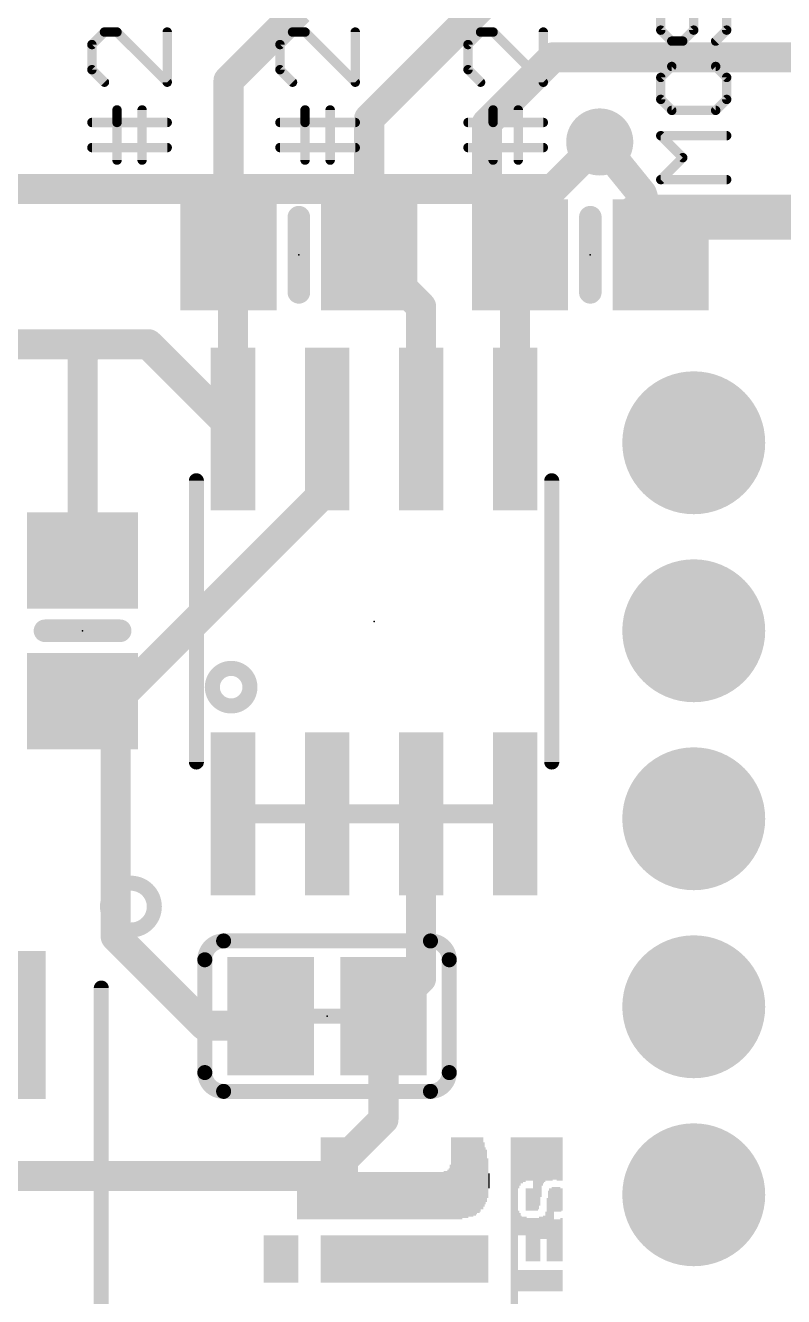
# Model space of a CAD drawing. Extents: x -16.4 to 65.3, y 1 to 69.7.
# Drawn here: x 23.99 to 34.23, y 29.1 to 46.28 of the extents above; entities that cross this region are included whole.
import ezdxf

# ---------------------------------------------------------------- set-up
doc = ezdxf.new("R2010")
doc.units = 0
for name, color, linetype in [('1', 12, 'CONTINUOUS'), ('16', 132, 'CONTINUOUS'), ('18', 110, 'CONTINUOUS'), ('21', 40, 'CONTINUOUS'), ('23', 53, 'CONTINUOUS')]:
    doc.layers.add(name, color=color, linetype=linetype)

# ---------------------------------------------------------------- blocks, each defined once
blk = doc.blocks.new('RECT')
blk.add_solid([(-0.5, -0.5), (0.5, -0.5), (-0.5, 0.5), (0.5, 0.5)])
blk = doc.blocks.new('ROUNDV')
at = {"const_width": 0.5}
blk.add_lwpolyline([(0, -0.25, 1), (0, 0.25, 1), (0, -0.25)], format="xyb", dxfattribs=at)

msp = doc.modelspace()

# ---------------------------------------------------------------- linework, layer by layer
at = {"layer": '1'}
for points, const_width in [([(30.353, 46.736), (28.636, 45.019)], 0.4064), ([(26.736, 45.532), (27.686, 46.482)], 0.4064), ([(31.115, 45.847), (30.226, 44.958)], 0.4064), ([(31.115, 45.847), (43.561, 45.847)], 0.4064), ([(26.736, 43.18), (26.736, 45.532)], 0.4064), ([(28.636, 45.019), (28.636, 43.18)], 0.4064), ([(30.226, 44.958), (30.226, 43.18)], 0.4064), ([(32.319, 44.003), (31.75, 44.704)], 0.4064), ([(32.573, 43.18), (32.319, 44.003)], 0.4064), ([(57.912, 43.688), (32.258, 43.688)], 0.6096), ([(32.258, 43.688), (32.319, 43.627)], 0.6096), ([(32.319, 43.627), (32.573, 43.18)], 0.6096), ([(26.797, 43.241), (26.736, 43.18)], 0.4064), ([(26.797, 40.827), (26.797, 43.241)], 0.4064), ([(29.337, 42.479), (28.636, 43.18)], 0.4064), ([(30.607, 43.18), (30.226, 43.18)], 0.4064), ([(30.607, 43.18), (30.607, 40.827)], 0.4064), ([(30.673, 43.18), (30.607, 43.18)], 0.4064), ([(29.337, 40.827), (29.337, 42.479)], 0.4064), ([(22.86, 41.971), (24.892, 41.971)], 0.4064), ([(24.765, 41.844), (24.892, 41.971)], 0.4064), ([(24.892, 41.971), (25.653, 41.971)], 0.4064), ([(25.653, 41.971), (26.797, 40.827)], 0.4064), ([(24.765, 39.05), (24.765, 41.844)], 0.4064), ([(28.067, 40.005), (28.067, 40.827)], 0.4064), ([(25.212, 37.15), (28.067, 40.005)], 0.4064), ([(24.765, 37.15), (25.212, 37.15)], 0.4064), ([(25.212, 37.15), (25.212, 33.97)], 0.4064), ([(26.797, 35.627), (28.067, 35.627)], 0.254), ([(28.067, 35.627), (29.337, 35.627)], 0.254), ([(29.337, 35.627), (29.337, 33.401)], 0.4064), ([(29.337, 35.627), (30.607, 35.627)], 0.254), ([(30.607, 35.627), (30.159, 35.627)], 0.254), ([(25.212, 33.97), (26.416, 32.766)], 0.4064), ([(29.337, 33.401), (28.829, 32.893)], 0.4064), ([(27.178, 32.766), (27.305, 32.893)], 0.4064), ([(28.829, 31.496), (28.829, 32.893)], 0.4064), ([(26.416, 32.766), (27.178, 32.766)], 0.4064), ([(28.067, 30.734), (28.829, 31.496)], 0.4064), ([(20.955, 30.734), (28.067, 30.734)], 0.4064)]:
    msp.add_lwpolyline(points, dxfattribs=dict(at, const_width=const_width))
for points, const_width in [([(31.115, 45.9486, 1), (31.115, 45.7454)], 0.2032), ([(31.1868, 45.7752, 1), (31.0432, 45.9188)], 0.2032), ([(26.8376, 45.532, 1), (26.6344, 45.532)], 0.2032), ([(26.6642, 45.6038, 1), (26.8078, 45.4602)], 0.2032), ([(28.7376, 45.019, 1), (28.5344, 45.019)], 0.2032), ([(28.5642, 45.0908, 1), (28.7078, 44.9472)], 0.2032), ([(30.3276, 44.958, 1), (30.1244, 44.958)], 0.2032), ([(30.1542, 45.0298, 1), (30.2978, 44.8862)], 0.2032), ([(31.8289, 44.768, 1), (31.6711, 44.64)], 0.2032), ([(32.4161, 44.033, 1), (32.2219, 43.973)], 0.2032), ([(32.2401, 43.939, 1), (32.3979, 44.067)], 0.2032), ([(32.3658, 43.7958, 1), (32.1502, 43.5802)], 0.3048), ([(32.258, 43.8404, 1), (32.258, 43.5356)], 0.3048), ([(32.4515, 43.7023, 1), (32.1865, 43.5517)], 0.3048), ([(32.2112, 43.5192, 1), (32.4268, 43.7348)], 0.3048), ([(26.6344, 43.18, 1), (26.8376, 43.18)], 0.2032), ([(26.6642, 43.2518, 1), (26.8078, 43.1082)], 0.2032), ([(26.8986, 43.241, 1), (26.6954, 43.241)], 0.2032), ([(26.8688, 43.1692, 1), (26.7252, 43.3128)], 0.2032), ([(28.5344, 43.18, 1), (28.7376, 43.18)], 0.2032), ([(28.7078, 43.2518, 1), (28.5642, 43.1082)], 0.2032), ([(30.226, 43.2816, 1), (30.226, 43.0784)], 0.2032), ([(30.1244, 43.18, 1), (30.3276, 43.18)], 0.2032), ([(30.7086, 43.18, 1), (30.5054, 43.18)], 0.2032), ([(30.607, 43.2816, 1), (30.607, 43.0784)], 0.2032), ([(30.607, 43.0784, 1), (30.607, 43.2816)], 0.2032), ([(30.673, 43.0784, 1), (30.673, 43.2816)], 0.2032), ([(32.4405, 43.1047, 1), (32.7055, 43.2553)], 0.3048), ([(32.4759, 43.15, 1), (32.6701, 43.21)], 0.2032), ([(29.4386, 42.479, 1), (29.2354, 42.479)], 0.2032), ([(29.2652, 42.4072, 1), (29.4088, 42.5508)], 0.2032), ([(24.892, 42.0726, 1), (24.892, 41.8694)], 0.2032), ([(24.9638, 41.8992, 1), (24.8202, 42.0428)], 0.2032), ([(24.892, 41.8694, 1), (24.892, 42.0726)], 0.2032), ([(25.7248, 42.0428, 1), (25.5812, 41.8992)], 0.2032), ([(25.653, 41.8694, 1), (25.653, 42.0726)], 0.2032), ([(24.8666, 41.844, 1), (24.6634, 41.844)], 0.2032), ([(24.6932, 41.9158, 1), (24.8368, 41.7722)], 0.2032), ([(26.6954, 40.827, 1), (26.8986, 40.827)], 0.2032), ([(26.7252, 40.7552, 1), (26.8688, 40.8988)], 0.2032), ([(28.1686, 40.827, 1), (27.9654, 40.827)], 0.2032), ([(29.2354, 40.827, 1), (29.4386, 40.827)], 0.2032), ([(30.5054, 40.827, 1), (30.7086, 40.827)], 0.2032), ([(28.1388, 39.9332, 1), (27.9952, 40.0768)], 0.2032), ([(27.9654, 40.005, 1), (28.1686, 40.005)], 0.2032), ([(24.6634, 39.05, 1), (24.8666, 39.05)], 0.2032), ([(24.765, 37.2516, 1), (24.765, 37.0484)], 0.2032), ([(25.3136, 37.15, 1), (25.1104, 37.15)], 0.2032), ([(25.1402, 37.2218, 1), (25.2838, 37.0782)], 0.2032), ([(25.212, 37.0484, 1), (25.212, 37.2516)], 0.2032), ([(26.797, 35.6905, 1), (26.797, 35.5635)], 0.127), ([(28.067, 35.6905, 1), (28.067, 35.5635)], 0.127), ([(28.067, 35.5635, 1), (28.067, 35.6905)], 0.127), ([(29.4386, 35.627, 1), (29.2354, 35.627)], 0.2032), ([(29.337, 35.6905, 1), (29.337, 35.5635)], 0.127), ([(29.337, 35.5635, 1), (29.337, 35.6905)], 0.127), ([(30.159, 35.6905, 1), (30.159, 35.5635)], 0.127), ([(30.607, 35.5635, 1), (30.607, 35.6905)], 0.127), ([(30.607, 35.5635, 1), (30.607, 35.6905)], 0.127), ([(25.1104, 33.97, 1), (25.3136, 33.97)], 0.2032), ([(25.2838, 34.0418, 1), (25.1402, 33.8982)], 0.2032), ([(29.2354, 33.401, 1), (29.4386, 33.401)], 0.2032), ([(29.4088, 33.3292, 1), (29.2652, 33.4728)], 0.2032), ([(27.3768, 32.8212, 1), (27.2332, 32.9648)], 0.2032), ([(28.9306, 32.893, 1), (28.7274, 32.893)], 0.2032), ([(28.7572, 32.9648, 1), (28.9008, 32.8212)], 0.2032), ([(26.416, 32.8676, 1), (26.416, 32.6644)], 0.2032), ([(26.3442, 32.6942, 1), (26.4878, 32.8378)], 0.2032), ([(27.1062, 32.8378, 1), (27.2498, 32.6942)], 0.2032), ([(27.178, 32.6644, 1), (27.178, 32.8676)], 0.2032), ([(28.9008, 31.4242, 1), (28.7572, 31.5678)], 0.2032), ([(28.7274, 31.496, 1), (28.9306, 31.496)], 0.2032), ([(28.067, 30.6324, 1), (28.067, 30.8356)], 0.2032), ([(27.9952, 30.8058, 1), (28.1388, 30.6622)], 0.2032)]:
    msp.add_lwpolyline(points, format="xyb", dxfattribs=dict(at, const_width=const_width))
at = {"layer": '16', "const_width": 0.4064}
for points in [[(31.75, 44.704), (31.115, 44.069)], [(31.115, 44.069), (22.733, 44.069)]]:
    msp.add_lwpolyline(points, dxfattribs=at)
at = {"layer": '16', "const_width": 0.2032}
for points in [[(31.8218, 44.6322, 1), (31.6782, 44.7758)], [(31.0432, 44.1408, 1), (31.1868, 43.9972)], [(31.115, 43.9674, 1), (31.115, 44.1706)]]:
    msp.add_lwpolyline(points, format="xyb", dxfattribs=at)
at = {"layer": '21'}
for points, const_width in [([(32.5747, 46.5113), (32.5747, 46.2147)], 0.127), ([(33.0196, 46.2147), (33.0196, 46.5113)], 0.127), ([(33.4645, 46.5113), (33.4645, 46.2147)], 0.127), ([(25.0606, 46.1892), (24.8911, 46.0197)], 0.127), ([(25.2301, 46.1892), (25.0606, 46.1892)], 0.127), ([(25.908, 45.5113), (25.2301, 46.1892)], 0.127), ([(25.908, 46.1892), (25.908, 45.5113)], 0.127), ([(27.6006, 46.1892), (27.4311, 46.0197)], 0.127), ([(27.7701, 46.1892), (27.6006, 46.1892)], 0.127), ([(28.448, 45.5113), (27.7701, 46.1892)], 0.127), ([(28.448, 46.1892), (28.448, 45.5113)], 0.127), ([(30.1406, 46.1892), (29.9711, 46.0197)], 0.127), ([(30.3101, 46.1892), (30.1406, 46.1892)], 0.127), ([(30.988, 45.5113), (30.3101, 46.1892)], 0.127), ([(30.988, 46.1892), (30.988, 45.5113)], 0.127), ([(32.5747, 46.2147), (32.723, 46.0664)], 0.127), ([(32.8713, 46.0664), (33.0196, 46.2147)], 0.127), ([(33.4645, 46.2147), (33.3162, 46.0664)], 0.127), ([(24.8911, 46.0197), (24.8911, 45.6808)], 0.127), ([(27.4311, 46.0197), (27.4311, 45.6808)], 0.127), ([(29.9711, 46.0197), (29.9711, 45.6808)], 0.127), ([(32.723, 46.0664), (32.8713, 46.0664)], 0.127), ([(24.8911, 45.6808), (25.0606, 45.5113)], 0.127), ([(27.4311, 45.6808), (27.6006, 45.5113)], 0.127), ([(29.9711, 45.6808), (30.1406, 45.5113)], 0.127), ([(32.723, 45.7241), (32.5747, 45.5758)], 0.127), ([(33.3162, 45.7241), (32.723, 45.7241)], 0.127), ([(33.4645, 45.5758), (33.3162, 45.7241)], 0.127), ([(32.5747, 45.5758), (32.5747, 45.2792)], 0.127), ([(33.4645, 45.2792), (33.4645, 45.5758)], 0.127), ([(32.5747, 45.2792), (32.723, 45.1309)], 0.127), ([(33.3162, 45.1309), (33.4645, 45.2792)], 0.127), ([(25.2301, 44.9672), (25.2301, 45.1367)], 0.127), ([(25.569, 44.4588), (25.569, 45.1367)], 0.127), ([(27.7701, 44.9672), (27.7701, 45.1367)], 0.127), ([(28.109, 44.4588), (28.109, 45.1367)], 0.127), ([(30.3101, 44.9672), (30.3101, 45.1367)], 0.127), ([(30.649, 44.4588), (30.649, 45.1367)], 0.127), ([(32.723, 45.1309), (33.3162, 45.1309)], 0.127), ([(24.8911, 44.9672), (25.908, 44.9672)], 0.127), ([(25.2301, 44.4588), (25.2301, 44.9672)], 0.127), ([(27.4311, 44.9672), (28.448, 44.9672)], 0.127), ([(27.7701, 44.4588), (27.7701, 44.9672)], 0.127), ([(29.9711, 44.9672), (30.988, 44.9672)], 0.127), ([(30.3101, 44.4588), (30.3101, 44.9672)], 0.127), ([(32.8713, 44.492), (32.5747, 44.7886)], 0.127), ([(32.5747, 44.7886), (33.4645, 44.7886)], 0.127), ([(25.908, 44.6283), (24.8911, 44.6283)], 0.127), ([(28.448, 44.6283), (27.4311, 44.6283)], 0.127), ([(30.988, 44.6283), (29.9711, 44.6283)], 0.127), ([(32.5747, 44.1954), (32.8713, 44.492)], 0.127), ([(33.4645, 44.1954), (32.5747, 44.1954)], 0.127), ([(27.686, 42.672), (27.686, 43.688)], 0.3048), ([(31.623, 43.688), (31.623, 42.672)], 0.3048), ([(26.302, 36.327), (26.302, 40.127)], 0.2032), ([(31.102, 40.127), (31.102, 36.327)], 0.2032), ([(24.257, 38.1), (25.273, 38.1)], 0.3048), ([(26.67, 33.909), (29.464, 33.909)], 0.2032), ([(26.416, 33.655), (26.416, 32.131)], 0.2032), ([(29.718, 33.655), (29.718, 32.131)], 0.2032), ([(25.018, 33.273), (25.018, 17.273)], 0.2032), ([(29.464, 31.877), (26.67, 31.877)], 0.2032)]:
    msp.add_lwpolyline(points, dxfattribs=dict(at, const_width=const_width))
for points, const_width in [([(25.0606, 46.2209, 1), (25.0606, 46.1574)], 0.0635), ([(25.0831, 46.1667, 1), (25.0382, 46.2116)], 0.0635), ([(25.2525, 46.2116, 1), (25.2076, 46.1667)], 0.0635), ([(25.2301, 46.1574, 1), (25.2301, 46.2209)], 0.0635), ([(25.9398, 46.1892, 1), (25.8763, 46.1892)], 0.0635), ([(27.6006, 46.2209, 1), (27.6006, 46.1574)], 0.0635), ([(27.6231, 46.1667, 1), (27.5782, 46.2116)], 0.0635), ([(27.7925, 46.2116, 1), (27.7476, 46.1667)], 0.0635), ([(27.7701, 46.1574, 1), (27.7701, 46.2209)], 0.0635), ([(28.4797, 46.1892, 1), (28.4163, 46.1892)], 0.0635), ([(30.1406, 46.2209, 1), (30.1406, 46.1574)], 0.0635), ([(30.1631, 46.1667, 1), (30.1182, 46.2116)], 0.0635), ([(30.3325, 46.2116, 1), (30.2876, 46.1667)], 0.0635), ([(30.3101, 46.1574, 1), (30.3101, 46.2209)], 0.0635), ([(31.0198, 46.1892, 1), (30.9563, 46.1892)], 0.0635), ([(32.543, 46.2147, 1), (32.6065, 46.2147)], 0.0635), ([(32.5972, 46.2372, 1), (32.5523, 46.1923)], 0.0635), ([(32.9879, 46.2147, 1), (33.0514, 46.2147)], 0.0635), ([(33.0421, 46.1923, 1), (32.9972, 46.2372)], 0.0635), ([(33.4327, 46.2147, 1), (33.4963, 46.2147)], 0.0635), ([(33.487, 46.1923, 1), (33.442, 46.2372)], 0.0635), ([(24.9229, 46.0197, 1), (24.8594, 46.0197)], 0.0635), ([(24.8687, 46.0422, 1), (24.9136, 45.9973)], 0.0635), ([(27.4629, 46.0197, 1), (27.3994, 46.0197)], 0.0635), ([(27.4087, 46.0422, 1), (27.4536, 45.9973)], 0.0635), ([(30.0029, 46.0197, 1), (29.9394, 46.0197)], 0.0635), ([(29.9487, 46.0422, 1), (29.9936, 45.9973)], 0.0635), ([(32.723, 46.0982, 1), (32.723, 46.0347)], 0.0635), ([(32.7006, 46.044, 1), (32.7455, 46.0889)], 0.0635), ([(32.8489, 46.0889, 1), (32.8938, 46.044)], 0.0635), ([(32.8713, 46.0347, 1), (32.8713, 46.0982)], 0.0635), ([(33.2938, 46.0889, 1), (33.3387, 46.044)], 0.0635), ([(24.9136, 45.7032, 1), (24.8687, 45.6583)], 0.0635), ([(24.8594, 45.6808, 1), (24.9229, 45.6808)], 0.0635), ([(27.4536, 45.7032, 1), (27.4087, 45.6583)], 0.0635), ([(27.3994, 45.6808, 1), (27.4629, 45.6808)], 0.0635), ([(29.9936, 45.7032, 1), (29.9487, 45.6583)], 0.0635), ([(29.9394, 45.6808, 1), (30.0029, 45.6808)], 0.0635), ([(32.723, 45.7558, 1), (32.723, 45.6923)], 0.0635), ([(32.7455, 45.7016, 1), (32.7006, 45.7465)], 0.0635), ([(33.3387, 45.7465, 1), (33.2938, 45.7016)], 0.0635), ([(33.3162, 45.6923, 1), (33.3162, 45.7558)], 0.0635), ([(25.0382, 45.4888, 1), (25.0831, 45.5337)], 0.0635), ([(25.8763, 45.5113, 1), (25.9398, 45.5113)], 0.0635), ([(25.8855, 45.4888, 1), (25.9305, 45.5337)], 0.0635), ([(27.5782, 45.4888, 1), (27.6231, 45.5337)], 0.0635), ([(28.4163, 45.5113, 1), (28.4797, 45.5113)], 0.0635), ([(28.4255, 45.4888, 1), (28.4705, 45.5337)], 0.0635), ([(30.1182, 45.4888, 1), (30.1631, 45.5337)], 0.0635), ([(30.9563, 45.5113, 1), (31.0198, 45.5113)], 0.0635), ([(30.9655, 45.4888, 1), (31.0105, 45.5337)], 0.0635), ([(32.6065, 45.5758, 1), (32.543, 45.5758)], 0.0635), ([(32.5523, 45.5982, 1), (32.5972, 45.5533)], 0.0635), ([(33.4963, 45.5758, 1), (33.4327, 45.5758)], 0.0635), ([(33.442, 45.5533, 1), (33.487, 45.5982)], 0.0635), ([(32.5972, 45.3016, 1), (32.5523, 45.2567)], 0.0635), ([(33.487, 45.2567, 1), (33.442, 45.3016)], 0.0635), ([(25.2618, 45.1367, 1), (25.1983, 45.1367)], 0.0635), ([(25.6008, 45.1367, 1), (25.5373, 45.1367)], 0.0635), ([(27.8018, 45.1367, 1), (27.7383, 45.1367)], 0.0635), ([(28.1408, 45.1367, 1), (28.0773, 45.1367)], 0.0635), ([(30.3418, 45.1367, 1), (30.2783, 45.1367)], 0.0635), ([(30.6808, 45.1367, 1), (30.6173, 45.1367)], 0.0635), ([(32.543, 45.2792, 1), (32.6065, 45.2792)], 0.0635), ([(32.723, 45.1627, 1), (32.723, 45.0992)], 0.0635), ([(32.7006, 45.1084, 1), (32.7455, 45.1534)], 0.0635), ([(33.2938, 45.1534, 1), (33.3387, 45.1084)], 0.0635), ([(33.3162, 45.0992, 1), (33.3162, 45.1627)], 0.0635), ([(33.4327, 45.2792, 1), (33.4963, 45.2792)], 0.0635), ([(24.8911, 44.999, 1), (24.8911, 44.9355)], 0.0635), ([(25.2618, 44.9672, 1), (25.1983, 44.9672)], 0.0635), ([(25.1983, 44.9672, 1), (25.2618, 44.9672)], 0.0635), ([(25.908, 44.9355, 1), (25.908, 44.999)], 0.0635), ([(27.4311, 44.999, 1), (27.4311, 44.9355)], 0.0635), ([(27.8018, 44.9672, 1), (27.7383, 44.9672)], 0.0635), ([(27.7383, 44.9672, 1), (27.8018, 44.9672)], 0.0635), ([(28.448, 44.9355, 1), (28.448, 44.999)], 0.0635), ([(29.9711, 44.999, 1), (29.9711, 44.9355)], 0.0635), ([(30.3418, 44.9672, 1), (30.2783, 44.9672)], 0.0635), ([(30.2783, 44.9672, 1), (30.3418, 44.9672)], 0.0635), ([(30.988, 44.9355, 1), (30.988, 44.999)], 0.0635), ([(32.5747, 44.8203, 1), (32.5747, 44.7568)], 0.0635), ([(32.5972, 44.811, 1), (32.5523, 44.7661)], 0.0635), ([(33.4645, 44.7568, 1), (33.4645, 44.8203)], 0.0635), ([(24.8911, 44.66, 1), (24.8911, 44.5965)], 0.0635), ([(25.908, 44.5965, 1), (25.908, 44.66)], 0.0635), ([(27.4311, 44.66, 1), (27.4311, 44.5965)], 0.0635), ([(28.448, 44.5965, 1), (28.448, 44.66)], 0.0635), ([(29.9711, 44.66, 1), (29.9711, 44.5965)], 0.0635), ([(30.988, 44.5965, 1), (30.988, 44.66)], 0.0635), ([(25.1983, 44.4588, 1), (25.2618, 44.4588)], 0.0635), ([(25.5373, 44.4588, 1), (25.6008, 44.4588)], 0.0635), ([(27.7383, 44.4588, 1), (27.8018, 44.4588)], 0.0635), ([(28.0773, 44.4588, 1), (28.1408, 44.4588)], 0.0635), ([(30.2783, 44.4588, 1), (30.3418, 44.4588)], 0.0635), ([(30.6173, 44.4588, 1), (30.6808, 44.4588)], 0.0635), ([(32.8938, 44.4695, 1), (32.8489, 44.5144)], 0.0635), ([(32.8489, 44.4695, 1), (32.8938, 44.5144)], 0.0635), ([(32.5747, 44.2271, 1), (32.5747, 44.1636)], 0.0635), ([(32.5523, 44.2178, 1), (32.5972, 44.1729)], 0.0635), ([(33.4645, 44.1636, 1), (33.4645, 44.2271)], 0.0635), ([(27.7622, 43.688, 1), (27.6098, 43.688)], 0.1524), ([(31.6992, 43.688, 1), (31.5468, 43.688)], 0.1524), ([(27.6098, 42.672, 1), (27.7622, 42.672)], 0.1524), ([(31.5468, 42.672, 1), (31.6992, 42.672)], 0.1524), ([(26.3528, 40.127, 1), (26.2512, 40.127)], 0.1016), ([(31.1528, 40.127, 1), (31.0512, 40.127)], 0.1016), ([(24.257, 38.1762, 1), (24.257, 38.0238)], 0.1524), ([(25.273, 38.0238, 1), (25.273, 38.1762)], 0.1524), ([(26.7716, 37.084, 1), (26.7716, 37.592, 1), (26.7716, 37.084)], 0.2032), ([(26.2512, 36.327, 1), (26.3528, 36.327)], 0.1016), ([(31.0512, 36.327, 1), (31.1528, 36.327)], 0.1016), ([(25.418, 34.0568, 1), (25.418, 34.6892, 1), (25.418, 34.0568)], 0.2032), ([(26.67, 33.909, 0.4142), (26.416, 33.655)], 0.2032), ([(26.67, 33.9598, 1), (26.67, 33.8582)], 0.1016), ([(26.67, 33.8582, 1), (26.67, 33.9598)], 0.1016), ([(29.718, 33.655, 0.4142), (29.464, 33.909)], 0.2032), ([(29.464, 33.9598, 1), (29.464, 33.8582)], 0.1016), ([(29.464, 33.8582, 1), (29.464, 33.9598)], 0.1016), ([(26.4668, 33.655, 1), (26.3652, 33.655)], 0.1016), ([(26.3652, 33.655, 1), (26.4668, 33.655)], 0.1016), ([(29.7688, 33.655, 1), (29.6672, 33.655)], 0.1016), ([(29.6672, 33.655, 1), (29.7688, 33.655)], 0.1016), ([(25.0688, 33.273, 1), (24.9672, 33.273)], 0.1016), ([(26.416, 32.131, 0.4142), (26.67, 31.877)], 0.2032), ([(26.4668, 32.131, 1), (26.3652, 32.131)], 0.1016), ([(26.3652, 32.131, 1), (26.4668, 32.131)], 0.1016), ([(29.464, 31.877, 0.4142), (29.718, 32.131)], 0.2032), ([(29.7688, 32.131, 1), (29.6672, 32.131)], 0.1016), ([(29.6672, 32.131, 1), (29.7688, 32.131)], 0.1016), ([(26.67, 31.9278, 1), (26.67, 31.8262)], 0.1016), ([(26.67, 31.8262, 1), (26.67, 31.9278)], 0.1016), ([(29.464, 31.9278, 1), (29.464, 31.8262)], 0.1016), ([(29.464, 31.8262, 1), (29.464, 31.9278)], 0.1016)]:
    msp.add_lwpolyline(points, format="xyb", dxfattribs=dict(at, const_width=const_width))
at = {"layer": '23'}
for p in [(27.686, 43.18), (31.623, 43.18), (28.702, 38.227), (24.765, 38.1), (28.067, 32.893)]:
    msp.add_point(p, dxfattribs=at)

# ---------------------------------------------------------------- block references
at = {"layer": '1'}
for p, xscale, yscale, rotation in [((26.736, 43.18), 1.3, 1.5, 180), ((28.636, 43.18), 1.3, 1.5, 180), ((24.765, 39.05), 1.3, 1.5, 90), ((24.765, 37.15), 1.3, 1.5, 90), ((27.305, 32.893), 1.1684, 1.6002, 180), ((28.829, 32.893), 1.1684, 1.6002, 180), ((28.067, 32.893), 0.635, 0.2032, 180)]:
    msp.add_blockref('RECT', p, dxfattribs=dict(at, xscale=xscale, yscale=yscale, rotation=rotation))
for p, xscale, yscale in [((30.673, 43.18), 1.3, 1.5), ((32.573, 43.18), 1.3, 1.5), ((26.797, 40.827), 0.6, 2.2), ((28.067, 40.827), 0.6, 2.2), ((29.337, 40.827), 0.6, 2.2), ((30.607, 40.827), 0.6, 2.2), ((26.797, 35.627), 0.6, 2.2), ((28.067, 35.627), 0.6, 2.2), ((29.337, 35.627), 0.6, 2.2), ((30.607, 35.627), 0.6, 2.2)]:
    msp.add_blockref('RECT', p, dxfattribs=dict(at, xscale=xscale, yscale=yscale))
at = {"layer": '1', "xscale": 2, "rotation": 270}
msp.add_blockref('RECT', (23.768, 32.773), dxfattribs=at)
at = {"layer": '18'}
for p, xscale, yscale in [((31.75, 44.704), 0.9064, 0.9064), ((31.75, 44.704), 0.9064, 0.9064), ((33.02, 40.64), 1.9304, 1.9304), ((33.02, 40.64), 1.9304, 1.9304), ((33.02, 38.1), 1.9304, 1.9304), ((33.02, 38.1), 1.9304, 1.9304), ((33.02, 35.56), 1.9304, 1.9304), ((33.02, 35.56), 1.9304, 1.9304), ((33.02, 33.02), 1.9304, 1.9304), ((33.02, 33.02), 1.9304, 1.9304), ((33.02, 30.48), 1.9304, 1.9304), ((33.02, 30.48), 1.9304, 1.9304)]:
    msp.add_blockref('ROUNDV', p, dxfattribs=dict(at, xscale=xscale, yscale=yscale))
at = {"layer": '21', "rotation": 90}
for p, xscale, yscale in [((27.9898, 30.7028), 1.1065, 0.0168), ((28.0066, 30.7028), 1.1065, 0.0167), ((28.0233, 30.7028), 1.1065, 0.0168), ((28.0401, 30.7028), 1.1065, 0.0168), ((28.0569, 30.7028), 1.1065, 0.0167), ((28.0736, 30.7028), 1.1065, 0.0168), ((28.0904, 30.7028), 1.1065, 0.0167), ((28.1071, 30.7028), 1.1065, 0.0168), ((28.1239, 30.7028), 1.1065, 0.0168), ((28.1407, 30.7028), 1.1065, 0.0167), ((28.1574, 30.7028), 1.1065, 0.0168), ((28.1742, 30.7028), 1.1065, 0.0168), ((28.191, 30.7028), 1.1065, 0.0167), ((28.2077, 30.7028), 1.1065, 0.0168), ((28.2245, 30.7028), 1.1065, 0.0168), ((28.2413, 30.7028), 1.1065, 0.0167), ((28.258, 30.7028), 1.1065, 0.0168), ((28.2748, 30.7028), 1.1065, 0.0168), ((28.2916, 30.7028), 1.1065, 0.0167), ((28.3083, 30.7028), 1.1065, 0.0168), ((28.3251, 30.7028), 1.1065, 0.0167), ((28.3418, 30.7028), 1.1065, 0.0168), ((28.3586, 30.7028), 1.1065, 0.0168), ((28.3754, 30.7028), 1.1065, 0.0167), ((28.3921, 30.7028), 1.1065, 0.0168), ((28.4089, 30.7028), 1.1065, 0.0168), ((28.4257, 30.7028), 1.1065, 0.0167), ((28.4424, 30.7028), 1.1065, 0.0168), ((28.4592, 30.7028), 1.1065, 0.0168), ((28.476, 30.7028), 1.1065, 0.0167), ((29.75, 30.7028), 1.1065, 0.0168), ((29.7668, 30.7028), 1.1065, 0.0167), ((29.7835, 30.7028), 1.1065, 0.0168), ((29.8003, 30.7028), 1.1065, 0.0168), ((29.8171, 30.7028), 1.1065, 0.0167), ((29.8338, 30.7028), 1.1065, 0.0168), ((29.8506, 30.7028), 1.1065, 0.0168), ((29.8674, 30.7028), 1.1065, 0.0167), ((29.8841, 30.7028), 1.1065, 0.0168), ((29.9009, 30.7111), 1.0897, 0.0168), ((29.9177, 30.7111), 1.0897, 0.0167), ((29.9344, 30.7111), 1.0897, 0.0168), ((29.9512, 30.7111), 1.0897, 0.0168), ((29.968, 30.7111), 1.0897, 0.0167), ((29.9847, 30.7196), 1.0729, 0.0168), ((30.0015, 30.7196), 1.0729, 0.0167), ((30.0182, 30.7196), 1.0729, 0.0168), ((30.035, 30.7196), 1.0729, 0.0168), ((30.0518, 30.7279), 1.0562, 0.0167), ((30.0685, 30.7279), 1.0562, 0.0168), ((30.0853, 30.7363), 1.0394, 0.0168), ((30.1021, 30.7447), 1.0226, 0.0167), ((30.1188, 30.7447), 1.0226, 0.0168), ((30.1356, 30.7531), 1.0059, 0.0168), ((30.1524, 30.7699), 0.9723, 0.0167), ((30.1691, 30.7699), 0.9723, 0.0168), ((30.1859, 30.7531), 0.8717, 0.0167), ((30.2026, 30.7363), 0.7712, 0.0168), ((30.2194, 30.7363), 0.7041, 0.0168), ((30.5547, 24.257), 13.998, 0.0168), ((30.5715, 24.257), 13.998, 0.0167), ((30.5882, 24.257), 13.998, 0.0168), ((30.605, 24.257), 13.998, 0.0167), ((30.6217, 24.257), 13.998, 0.0168), ((30.6385, 24.257), 13.998, 0.0168), ((30.6553, 30.9123), 0.6874, 0.0167), ((30.672, 30.9291), 0.6538, 0.0168), ((30.6888, 30.9459), 0.6203, 0.0168), ((30.7056, 30.9459), 0.6203, 0.0167), ((30.7223, 30.9543), 0.6035, 0.0168), ((30.7391, 30.9543), 0.6035, 0.0168), ((30.7559, 30.9626), 0.5868, 0.0167), ((30.7726, 30.9626), 0.5868, 0.0168), ((30.7894, 30.9626), 0.5868, 0.0168), ((30.8062, 30.9626), 0.5868, 0.0167), ((30.8229, 30.9626), 0.5868, 0.0168), ((30.8397, 30.9626), 0.5868, 0.0167), ((30.8564, 30.7614), 0.9891, 0.0168), ((30.8732, 30.7614), 0.9891, 0.0168), ((30.89, 30.7614), 0.9891, 0.0167), ((30.9067, 30.7614), 0.9891, 0.0168), ((30.9235, 30.7699), 0.9723, 0.0168), ((30.9403, 30.795), 0.922, 0.0167), ((30.957, 30.8537), 0.8047, 0.0168), ((30.9738, 30.9291), 0.6538, 0.0168), ((30.9906, 30.9459), 0.6203, 0.0167), ((31.0073, 30.9543), 0.6035, 0.0168), ((31.0241, 30.9626), 0.5868, 0.0167), ((31.0408, 30.9626), 0.5868, 0.0168), ((31.0576, 30.9626), 0.5868, 0.0168), ((31.0744, 30.9626), 0.5868, 0.0167), ((31.0911, 30.9626), 0.5868, 0.0168), ((31.1079, 30.9626), 0.5868, 0.0168), ((31.1247, 30.971), 0.57, 0.0167), ((31.1414, 30.971), 0.57, 0.0168), ((31.1582, 30.971), 0.57, 0.0168), ((31.175, 30.9626), 0.5868, 0.0167), ((31.1917, 30.9626), 0.5868, 0.0168), ((31.2085, 30.9626), 0.5868, 0.0168), ((31.2253, 30.9626), 0.5868, 0.0167), ((31.242, 30.9626), 0.5868, 0.0168), ((30.2362, 30.7028), 0.5365, 0.0167), ((27.6713, 30.4681), 0.6371, 0.0167), ((27.688, 30.4681), 0.6371, 0.0168), ((27.7048, 30.4681), 0.6371, 0.0168), ((27.7216, 30.4681), 0.6371, 0.0167), ((27.7383, 30.4681), 0.6371, 0.0168), ((27.7551, 30.4681), 0.6371, 0.0168), ((27.7719, 30.4681), 0.6371, 0.0167), ((27.7886, 30.4681), 0.6371, 0.0168), ((27.8054, 30.4681), 0.6371, 0.0168), ((27.8222, 30.4681), 0.6371, 0.0167), ((27.8389, 30.4681), 0.6371, 0.0168), ((27.8557, 30.4681), 0.6371, 0.0168), ((27.8725, 30.4681), 0.6371, 0.0167), ((27.8892, 30.4681), 0.6371, 0.0168), ((27.906, 30.4681), 0.6371, 0.0167), ((27.9227, 30.4681), 0.6371, 0.0168), ((27.9395, 30.4681), 0.6371, 0.0168), ((27.9563, 30.4681), 0.6371, 0.0167), ((27.973, 30.4681), 0.6371, 0.0168), ((28.4927, 30.4681), 0.6371, 0.0168), ((28.5095, 30.4681), 0.6371, 0.0167), ((28.5262, 30.4681), 0.6371, 0.0168), ((28.543, 30.4681), 0.6371, 0.0168), ((28.5598, 30.4681), 0.6371, 0.0167), ((28.5765, 30.4681), 0.6371, 0.0168), ((28.5933, 30.4681), 0.6371, 0.0168), ((28.6101, 30.4681), 0.6371, 0.0167), ((28.6268, 30.4681), 0.6371, 0.0168), ((28.6436, 30.4681), 0.6371, 0.0168), ((28.6604, 30.4681), 0.6371, 0.0167), ((28.6771, 30.4681), 0.6371, 0.0168), ((28.6939, 30.4681), 0.6371, 0.0168), ((28.7107, 30.4681), 0.6371, 0.0167), ((28.7274, 30.4681), 0.6371, 0.0168), ((28.7442, 30.4681), 0.6371, 0.0167), ((28.7609, 30.4681), 0.6371, 0.0168), ((28.7777, 30.4681), 0.6371, 0.0168), ((28.7945, 30.4681), 0.6371, 0.0167), ((28.8112, 30.4681), 0.6371, 0.0168), ((28.828, 30.4681), 0.6371, 0.0168), ((28.8448, 30.4681), 0.6371, 0.0167), ((28.8615, 30.4681), 0.6371, 0.0168), ((28.8783, 30.4681), 0.6371, 0.0168), ((28.8951, 30.4681), 0.6371, 0.0167), ((28.9118, 30.4681), 0.6371, 0.0168), ((28.9286, 30.4681), 0.6371, 0.0167), ((28.9453, 30.4681), 0.6371, 0.0168), ((28.9621, 30.4681), 0.6371, 0.0168), ((28.9789, 30.4681), 0.6371, 0.0167), ((28.9956, 30.4681), 0.6371, 0.0168), ((29.0124, 30.4681), 0.6371, 0.0168), ((29.0292, 30.4681), 0.6371, 0.0167), ((29.0459, 30.4681), 0.6371, 0.0168), ((29.0627, 30.4681), 0.6371, 0.0168), ((29.0795, 30.4681), 0.6371, 0.0167), ((29.0962, 30.4681), 0.6371, 0.0168), ((29.113, 30.4681), 0.6371, 0.0168), ((29.1298, 30.4681), 0.6371, 0.0167), ((29.1465, 30.4681), 0.6371, 0.0168), ((29.1633, 30.4681), 0.6371, 0.0167), ((29.18, 30.4681), 0.6371, 0.0168), ((29.1968, 30.4681), 0.6371, 0.0168), ((29.2136, 30.4681), 0.6371, 0.0167), ((29.2303, 30.4681), 0.6371, 0.0168), ((29.2471, 30.4681), 0.6371, 0.0168), ((29.2639, 30.4681), 0.6371, 0.0167), ((29.2806, 30.4681), 0.6371, 0.0168), ((29.2974, 30.4681), 0.6371, 0.0168), ((29.3142, 30.4681), 0.6371, 0.0167), ((29.3309, 30.4681), 0.6371, 0.0168), ((29.3477, 30.4681), 0.6371, 0.0167), ((29.3644, 30.4681), 0.6371, 0.0168), ((29.3812, 30.4681), 0.6371, 0.0168), ((29.398, 30.4681), 0.6371, 0.0167), ((29.4147, 30.4681), 0.6371, 0.0168), ((29.4315, 30.4681), 0.6371, 0.0168), ((29.4483, 30.4681), 0.6371, 0.0167), ((29.465, 30.4681), 0.6371, 0.0168), ((29.4818, 30.4681), 0.6371, 0.0168), ((29.4986, 30.4681), 0.6371, 0.0167), ((29.5153, 30.4681), 0.6371, 0.0168), ((29.5321, 30.4681), 0.6371, 0.0168), ((29.5489, 30.4681), 0.6371, 0.0167), ((29.5656, 30.4681), 0.6371, 0.0168), ((29.5824, 30.4681), 0.6371, 0.0167), ((29.5991, 30.4681), 0.6371, 0.0168), ((29.6159, 30.4681), 0.6371, 0.0168), ((29.6327, 30.4681), 0.6371, 0.0167), ((29.6494, 30.4764), 0.6538, 0.0168), ((29.6662, 30.4764), 0.6538, 0.0168), ((29.683, 30.4764), 0.6538, 0.0167), ((29.6997, 30.4848), 0.6706, 0.0168), ((29.7165, 30.4932), 0.6874, 0.0168), ((29.7333, 30.5184), 0.7377, 0.0167), ((30.2529, 30.6692), 0.2012, 0.0168), ((31.1079, 30.0825), 1.0058, 0.0168), ((31.1247, 30.0825), 1.0058, 0.0167), ((31.1414, 30.4178), 0.3353, 0.0168), ((31.1582, 30.4178), 0.3353, 0.0168), ((31.175, 30.4178), 0.3353, 0.0167), ((31.1917, 30.4178), 0.3353, 0.0168), ((31.2085, 30.4178), 0.3353, 0.0168), ((30.7559, 30.4178), 0.3017, 0.0167), ((30.7726, 30.4178), 0.3017, 0.0168), ((30.7894, 30.4178), 0.3017, 0.0168), ((30.8062, 30.4178), 0.3017, 0.0167), ((30.8229, 30.4178), 0.3017, 0.0168), ((30.8397, 30.4178), 0.3017, 0.0167), ((31.0408, 30.0071), 0.8549, 0.0168), ((31.0576, 30.0574), 0.9555, 0.0168), ((31.0744, 30.0741), 0.989, 0.0167), ((31.0911, 30.0741), 0.989, 0.0168), ((31.2253, 30.4093), 0.3185, 0.0167), ((31.242, 30.4178), 0.3017, 0.0168), ((30.6553, 30.0993), 0.3353, 0.0167), ((30.672, 30.0825), 0.3018, 0.0168), ((31.0241, 30.0657), 0.3688, 0.0167), ((30.6888, 30.0657), 0.2682, 0.0168), ((30.7056, 30.0574), 0.2515, 0.0167), ((30.7223, 30.0574), 0.2515, 0.0168), ((30.7391, 30.0574), 0.2515, 0.0168), ((30.7559, 29.8814), 0.6035, 0.0167), ((30.7726, 29.873), 0.5867, 0.0168), ((30.7894, 29.873), 0.5867, 0.0168), ((30.8062, 29.873), 0.5867, 0.0167), ((30.8229, 29.873), 0.5867, 0.0168), ((30.8397, 29.873), 0.5867, 0.0167), ((30.8564, 29.873), 0.5867, 0.0168), ((30.8732, 29.873), 0.5867, 0.0168), ((30.89, 29.873), 0.5867, 0.0167), ((30.9067, 29.873), 0.5867, 0.0168), ((30.9235, 29.873), 0.5867, 0.0168), ((30.9403, 29.8814), 0.6035, 0.0167), ((30.957, 30.0322), 0.3018, 0.0168), ((30.9738, 30.0322), 0.3018, 0.0168), ((30.9906, 30.0406), 0.3185, 0.0167), ((31.0073, 30.0406), 0.3185, 0.0168), ((31.1414, 29.8646), 0.5699, 0.0168), ((31.1582, 29.8646), 0.5699, 0.0168), ((31.175, 29.8646), 0.5699, 0.0167), ((31.1917, 29.8646), 0.5699, 0.0168), ((31.2085, 29.8646), 0.5699, 0.0168), ((31.2253, 29.873), 0.5867, 0.0167), ((31.242, 29.873), 0.5867, 0.0168), ((27.2187, 29.6131), 0.637, 0.0167), ((27.2354, 29.6131), 0.637, 0.0168), ((27.2522, 29.6131), 0.637, 0.0167), ((27.2689, 29.6131), 0.637, 0.0168), ((27.2857, 29.6131), 0.637, 0.0168), ((27.3025, 29.6131), 0.637, 0.0167), ((27.3192, 29.6131), 0.637, 0.0168), ((27.336, 29.6131), 0.637, 0.0168), ((27.3528, 29.6131), 0.637, 0.0167), ((27.3695, 29.6131), 0.637, 0.0168), ((27.3863, 29.6131), 0.637, 0.0168), ((27.4031, 29.6131), 0.637, 0.0167), ((27.4198, 29.6131), 0.637, 0.0168), ((27.4366, 29.6131), 0.637, 0.0168), ((27.4534, 29.6131), 0.637, 0.0167), ((27.4701, 29.6131), 0.637, 0.0168), ((27.4869, 29.6131), 0.637, 0.0167), ((27.5036, 29.6131), 0.637, 0.0168), ((27.5204, 29.6131), 0.637, 0.0168), ((27.5372, 29.6131), 0.637, 0.0167), ((27.5539, 29.6131), 0.637, 0.0168), ((27.5707, 29.6131), 0.637, 0.0168), ((27.5875, 29.6131), 0.637, 0.0167), ((27.6042, 29.6131), 0.637, 0.0168), ((27.621, 29.6131), 0.637, 0.0168), ((27.6378, 29.6131), 0.637, 0.0167), ((27.6545, 29.6131), 0.637, 0.0168), ((27.6713, 29.6131), 0.637, 0.0167), ((27.9898, 29.6131), 0.637, 0.0168), ((28.0066, 29.6131), 0.637, 0.0167), ((28.0233, 29.6131), 0.637, 0.0168), ((28.0401, 29.6131), 0.637, 0.0168), ((28.0569, 29.6131), 0.637, 0.0167), ((28.0736, 29.6131), 0.637, 0.0168), ((28.0904, 29.6131), 0.637, 0.0167), ((28.1071, 29.6131), 0.637, 0.0168), ((28.1239, 29.6131), 0.637, 0.0168), ((28.1407, 29.6131), 0.637, 0.0167), ((28.1574, 29.6131), 0.637, 0.0168), ((28.1742, 29.6131), 0.637, 0.0168), ((28.191, 29.6131), 0.637, 0.0167), ((28.2077, 29.6131), 0.637, 0.0168), ((28.2245, 29.6131), 0.637, 0.0168), ((28.2413, 29.6131), 0.637, 0.0167), ((28.258, 29.6131), 0.637, 0.0168), ((28.2748, 29.6131), 0.637, 0.0168), ((28.2916, 29.6131), 0.637, 0.0167), ((28.3083, 29.6131), 0.637, 0.0168), ((28.3251, 29.6131), 0.637, 0.0167), ((28.3418, 29.6131), 0.637, 0.0168), ((28.3586, 29.6131), 0.637, 0.0168), ((28.3754, 29.6131), 0.637, 0.0167), ((28.3921, 29.6131), 0.637, 0.0168), ((28.4089, 29.6131), 0.637, 0.0168), ((28.4257, 29.6131), 0.637, 0.0167), ((28.4424, 29.6131), 0.637, 0.0168), ((28.4592, 29.6131), 0.637, 0.0168), ((28.476, 29.6131), 0.637, 0.0167), ((28.4927, 29.6131), 0.637, 0.0168), ((28.5095, 29.6131), 0.637, 0.0167), ((28.5262, 29.6131), 0.637, 0.0168), ((28.543, 29.6131), 0.637, 0.0168), ((28.5598, 29.6131), 0.637, 0.0167), ((28.5765, 29.6131), 0.637, 0.0168), ((28.5933, 29.6131), 0.637, 0.0168), ((28.6101, 29.6131), 0.637, 0.0167), ((28.6268, 29.6131), 0.637, 0.0168), ((28.6436, 29.6131), 0.637, 0.0168), ((28.6604, 29.6131), 0.637, 0.0167), ((28.6771, 29.6131), 0.637, 0.0168), ((28.6939, 29.6131), 0.637, 0.0168), ((28.7107, 29.6131), 0.637, 0.0167), ((28.7274, 29.6131), 0.637, 0.0168), ((28.7442, 29.6131), 0.637, 0.0167), ((28.7609, 29.6131), 0.637, 0.0168), ((28.7777, 29.6131), 0.637, 0.0168), ((28.7945, 29.6131), 0.637, 0.0167), ((28.8112, 29.6131), 0.637, 0.0168), ((28.828, 29.6131), 0.637, 0.0168), ((28.8448, 29.6131), 0.637, 0.0167), ((28.8615, 29.6131), 0.637, 0.0168), ((28.8783, 29.6131), 0.637, 0.0168), ((28.8951, 29.6131), 0.637, 0.0167), ((28.9118, 29.6131), 0.637, 0.0168), ((28.9286, 29.6131), 0.637, 0.0167), ((28.9453, 29.6131), 0.637, 0.0168), ((28.9621, 29.6131), 0.637, 0.0168), ((28.9789, 29.6131), 0.637, 0.0167), ((28.9956, 29.6131), 0.637, 0.0168), ((29.0124, 29.6131), 0.637, 0.0168), ((29.0292, 29.6131), 0.637, 0.0167), ((29.0459, 29.6131), 0.637, 0.0168), ((29.0627, 29.6131), 0.637, 0.0168), ((29.0795, 29.6131), 0.637, 0.0167), ((29.0962, 29.6131), 0.637, 0.0168), ((29.113, 29.6131), 0.637, 0.0168), ((29.1298, 29.6131), 0.637, 0.0167), ((29.1465, 29.6131), 0.637, 0.0168), ((29.1633, 29.6131), 0.637, 0.0167), ((29.18, 29.6131), 0.637, 0.0168), ((29.1968, 29.6131), 0.637, 0.0168), ((29.2136, 29.6131), 0.637, 0.0167), ((29.2303, 29.6131), 0.637, 0.0168), ((29.2471, 29.6131), 0.637, 0.0168), ((29.2639, 29.6131), 0.637, 0.0167), ((29.2806, 29.6131), 0.637, 0.0168), ((29.2974, 29.6131), 0.637, 0.0168), ((29.3142, 29.6131), 0.637, 0.0167), ((29.3309, 29.6131), 0.637, 0.0168), ((29.3477, 29.6131), 0.637, 0.0167), ((29.3644, 29.6131), 0.637, 0.0168), ((29.3812, 29.6131), 0.637, 0.0168), ((29.398, 29.6131), 0.637, 0.0167), ((29.4147, 29.6131), 0.637, 0.0168), ((29.4315, 29.6131), 0.637, 0.0168), ((29.4483, 29.6131), 0.637, 0.0167), ((29.465, 29.6131), 0.637, 0.0168), ((29.4818, 29.6131), 0.637, 0.0168), ((29.4986, 29.6131), 0.637, 0.0167), ((29.5153, 29.6131), 0.637, 0.0168), ((29.5321, 29.6131), 0.637, 0.0168), ((29.5489, 29.6131), 0.637, 0.0167), ((29.5656, 29.6131), 0.637, 0.0168), ((29.5824, 29.6131), 0.637, 0.0167), ((29.5991, 29.6131), 0.637, 0.0168), ((29.6159, 29.6131), 0.637, 0.0168), ((29.6327, 29.6131), 0.637, 0.0167), ((29.6494, 29.6131), 0.637, 0.0168), ((29.6662, 29.6131), 0.637, 0.0168), ((29.683, 29.6131), 0.637, 0.0167), ((29.6997, 29.6131), 0.637, 0.0168), ((29.7165, 29.6131), 0.637, 0.0168), ((29.7333, 29.6131), 0.637, 0.0167), ((29.75, 29.6131), 0.637, 0.0168), ((29.7668, 29.6131), 0.637, 0.0167), ((29.7835, 29.6131), 0.637, 0.0168), ((29.8003, 29.6131), 0.637, 0.0168), ((29.8171, 29.6131), 0.637, 0.0167), ((29.8338, 29.6131), 0.637, 0.0168), ((29.8506, 29.6131), 0.637, 0.0168), ((29.8674, 29.6131), 0.637, 0.0167), ((29.8841, 29.6131), 0.637, 0.0168), ((29.9009, 29.6131), 0.637, 0.0168), ((29.9177, 29.6131), 0.637, 0.0167), ((29.9344, 29.6131), 0.637, 0.0168), ((29.9512, 29.6131), 0.637, 0.0168), ((29.968, 29.6131), 0.637, 0.0167), ((29.9847, 29.6131), 0.637, 0.0168), ((30.0015, 29.6131), 0.637, 0.0167), ((30.0182, 29.6131), 0.637, 0.0168), ((30.035, 29.6131), 0.637, 0.0168), ((30.0518, 29.6131), 0.637, 0.0167), ((30.0685, 29.6131), 0.637, 0.0168), ((30.0853, 29.6131), 0.637, 0.0168), ((30.1021, 29.6131), 0.637, 0.0167), ((30.1188, 29.6131), 0.637, 0.0168), ((30.1356, 29.6131), 0.637, 0.0168), ((30.1524, 29.6131), 0.637, 0.0167), ((30.1691, 29.6131), 0.637, 0.0168), ((30.1859, 29.6131), 0.637, 0.0167), ((30.2026, 29.6131), 0.637, 0.0168), ((30.2194, 29.6131), 0.637, 0.0168), ((30.2362, 29.6131), 0.637, 0.0167), ((30.6553, 29.3197), 0.285, 0.0167), ((30.672, 29.3197), 0.285, 0.0168), ((30.6888, 29.3197), 0.285, 0.0168), ((30.7056, 29.3197), 0.285, 0.0167), ((30.7223, 29.3197), 0.285, 0.0168), ((30.7391, 29.3197), 0.285, 0.0168), ((30.7559, 29.3197), 0.285, 0.0167), ((30.7726, 29.3197), 0.285, 0.0168), ((30.7894, 29.3197), 0.285, 0.0168), ((30.8062, 29.3197), 0.285, 0.0167), ((30.8229, 29.3197), 0.285, 0.0168), ((30.8397, 29.3197), 0.285, 0.0167), ((30.8564, 29.3197), 0.285, 0.0168), ((30.8732, 29.3197), 0.285, 0.0168), ((30.89, 29.3197), 0.285, 0.0167), ((30.9067, 29.3197), 0.285, 0.0168), ((30.9235, 29.3197), 0.285, 0.0168), ((30.9403, 29.3197), 0.285, 0.0167), ((30.957, 29.3197), 0.285, 0.0168), ((30.9738, 29.3197), 0.285, 0.0168), ((30.9906, 29.3197), 0.285, 0.0167), ((31.0073, 29.3197), 0.285, 0.0168), ((31.0241, 29.3197), 0.285, 0.0167), ((31.0408, 29.3197), 0.285, 0.0168), ((31.0576, 29.3197), 0.285, 0.0168), ((31.0744, 29.3197), 0.285, 0.0167), ((31.0911, 29.3197), 0.285, 0.0168), ((31.1079, 29.3197), 0.285, 0.0168), ((31.1247, 29.3197), 0.285, 0.0167), ((31.1414, 29.3197), 0.285, 0.0168), ((31.1582, 29.3197), 0.285, 0.0168), ((31.175, 29.3197), 0.285, 0.0167), ((31.1917, 29.3197), 0.285, 0.0168), ((31.2085, 29.3197), 0.285, 0.0168), ((31.2253, 29.3197), 0.285, 0.0167), ((31.242, 29.3197), 0.285, 0.0168)]:
    msp.add_blockref('RECT', p, dxfattribs=dict(at, xscale=xscale, yscale=yscale))

doc.saveas('drawing.dxf')
